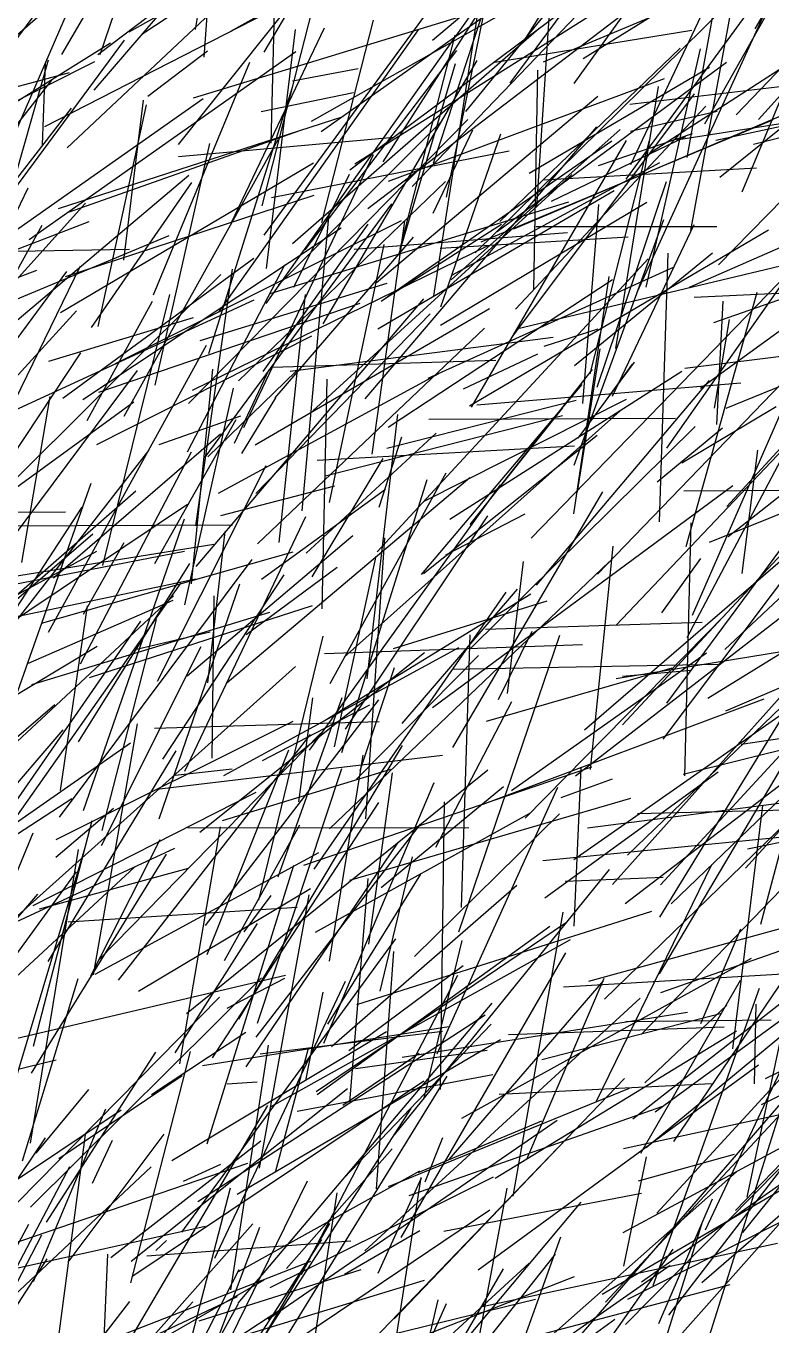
# Model space of a CAD drawing. Header units: metres. Extents: x 0 to 1019, y 0 to 619.
# Drawn here: x 356.7 to 406.2, y 323.6 to 409.9 of the extents above; entities that cross this region are included whole.
import ezdxf

# ---------------------------------------------------------------- set-up
doc = ezdxf.new("R2010")
doc.units = ezdxf.units.M

msp = doc.modelspace()

# ---------------------------------------------------------------- linework, layer by layer
at = {"color": 27}
for p, q in [((367.994, 409.624), (370.786, 426.242)), ((404.3, 373.522), (405.343, 381.708))]:
    msp.add_line(p, q, dxfattribs=at)
at = {"color": 63}
for p, q in [((372.555, 408.113), (383.072, 425.938)), ((349.828, 379.674), (360.089, 390.96)), ((368.815, 381.259), (374.677, 386.944)), ((359.048, 359.108), (360.836, 371.378)), ((348.644, 305.831), (363.648, 325.212))]:
    msp.add_line(p, q, dxfattribs=at)
at = {"color": 188}
for p, q in [((368.571, 407.778), (369.827, 424.418)), ((375.881, 353.907), (388.62, 372.287)), ((401.126, 319.796), (407.019, 338.467)), ((385.803, 317.347), (388.691, 332.736))]:
    msp.add_line(p, q, dxfattribs=at)
at = {"color": 40}
for p, q in [((405.377, 403.637), (423.002, 423.296)), ((383.831, 391.942), (386.798, 410.968)), ((385.792, 385.783), (390.731, 388.093)), ((356.467, 374.253), (358.344, 385.257)), ((347.539, 336.507), (360.099, 353.719)), ((366.989, 321.69), (383.211, 326.628))]:
    msp.add_line(p, q, dxfattribs=at)
at = {"color": 223}
for p, q in [((401.822, 403.36), (412.543, 422.43)), ((401.532, 385.819), (417.009, 397.07)), ((361.759, 355.472), (368.383, 368.677)), ((358.222, 347.769), (366.71, 361.743))]:
    msp.add_line(p, q, dxfattribs=at)
at = {"color": 118}
for p, q in [((350.854, 401.986), (365.786, 421.898)), ((379.259, 385.115), (394.652, 403.169)), ((379.73, 381.429), (381.887, 396.9))]:
    msp.add_line(p, q, dxfattribs=at)
at = {"color": 157}
for p, q in [((361.283, 405.589), (375.321, 422.013)), ((353.157, 396.145), (360.238, 412.482)), ((376.082, 338.94), (391.516, 350.104))]:
    msp.add_line(p, q, dxfattribs=at)
at = {"color": 96}
for p, q in [((351.955, 405.615), (369.95, 421.279)), ((399.041, 362.524), (413.526, 381.772))]:
    msp.add_line(p, q, dxfattribs=at)
at = {"color": 210}
for p, q in [((359.13, 407.972), (366.231, 420.159)), ((385.077, 361.981), (395.045, 378.942))]:
    msp.add_line(p, q, dxfattribs=at)
at = {"color": 221}
for p, q in [((388.888, 406.049), (399.256, 420.013)), ((391.098, 407.485), (410.867, 415.743)), ((372.639, 320.589), (384.716, 340.165))]:
    msp.add_line(p, q, dxfattribs=at)
at = {"color": 212}
for p, q in [((403.891, 403.966), (419.819, 420.54)), ((395.764, 318.008), (411.981, 336.245))]:
    msp.add_line(p, q, dxfattribs=at)
at = {"color": 11}
for p, q in [((366.863, 401.994), (381.107, 419.82)), ((372.25, 334.046), (375.544, 352.195)), ((370.845, 327.201), (382.902, 333.878)), ((401.604, 326.472), (408.498, 332.429))]:
    msp.add_line(p, q, dxfattribs=at)
at = {"color": 25}
for p, q in [((361.512, 407.966), (375.182, 418.303)), ((380.124, 327.091), (383.004, 333.411))]:
    msp.add_line(p, q, dxfattribs=at)
at = {"color": 236}
for p, q in [((405.165, 409.661), (410.1, 418.284)), ((399.942, 402.303), (413.935, 404.479)), ((395.341, 385.134), (397.01, 387.418)), ((400.374, 360.208), (411.895, 363.079)), ((386.772, 327.305), (405.366, 340.904))]:
    msp.add_line(p, q, dxfattribs=at)
at = {"color": 178}
for p, q in [((383.741, 408.91), (393.572, 417.296)), ((370.354, 409.513), (382.618, 416.403)), ((370.353, 325.973), (372.856, 342.225))]:
    msp.add_line(p, q, dxfattribs=at)
at = {"color": 206}
for p, q in [((384.658, 398.492), (388.531, 417.484)), ((359.029, 390.839), (375.83, 400.778)), ((365.287, 363.258), (380.183, 363.701))]:
    msp.add_line(p, q, dxfattribs=at)
at = {"color": 127}
for p, q in [((389.747, 408.754), (395.12, 417.332)), ((376.34, 402.844), (391.938, 413.893)), ((382.392, 399.212), (394.867, 412.186)), ((394.207, 386.763), (398.133, 402.255))]:
    msp.add_line(p, q, dxfattribs=at)
at = {"color": 152}
for p, q in [((390.667, 397.848), (391.954, 417.611)), ((356.058, 357.276), (367.044, 372.901)), ((357.045, 335.706), (360.237, 355.2)), ((371.382, 320.68), (390.561, 325.365))]:
    msp.add_line(p, q, dxfattribs=at)
at = {"color": 233}
for p, q in [((393.144, 406.04), (401.571, 417.817)), ((396.884, 402.869), (402.634, 404.202)), ((384.837, 334.63), (395.089, 346.48)), ((354.627, 340.237), (358.741, 341.235)), ((396.419, 335.358), (413.782, 339.127))]:
    msp.add_line(p, q, dxfattribs=at)
at = {"color": 205}
for p, q in [((383.793, 400.757), (388.987, 416.572)), ((361.439, 382.07), (375.731, 389.292))]:
    msp.add_line(p, q, dxfattribs=at)
at = {"color": 39}
for p, q in [((396.598, 399.698), (408.918, 416.592)), ((371.353, 340.772), (381.464, 355.675)), ((383.236, 333.138), (384.41, 336.096))]:
    msp.add_line(p, q, dxfattribs=at)
at = {"color": 199}
for p, q in [((404.288, 398.846), (411.631, 416.501)), ((384.962, 393.011), (396.188, 402.989)), ((391.623, 398.234), (400.555, 402.53))]:
    msp.add_line(p, q, dxfattribs=at)
at = {"color": 81}
for p, q in [((363.59, 409.466), (375.119, 415.941)), ((378.237, 400.307), (395.755, 413.386)), ((397.618, 342.949), (416.101, 362.107))]:
    msp.add_line(p, q, dxfattribs=at)
at = {"color": 232}
for p, q in [((380.462, 400.829), (390.293, 416.245)), ((372.202, 351.842), (376.477, 369.366))]:
    msp.add_line(p, q, dxfattribs=at)
at = {"color": 139}
for p, q in [((359.483, 401.758), (373.034, 414.513)), ((405.526, 350.249), (408.07, 359.788)), ((384.037, 341.64), (392.046, 359.33))]:
    msp.add_line(p, q, dxfattribs=at)
at = {"color": 126}
for p, q in [((361.662, 407.97), (363.868, 414.402)), ((370.099, 339.648), (372.092, 339.793)), ((346.11, 316.36), (365.055, 334.148))]:
    msp.add_line(p, q, dxfattribs=at)
at = {"color": 104}
msp.add_line((372.557, 395.982), (385.949, 414.257), dxfattribs=at)
at = {"color": 51}
for p, q in [((393.728, 407.698), (404.614, 414.421)), ((355.03, 373.198), (369.223, 375.47)), ((356.311, 312.736), (367.825, 325.177))]:
    msp.add_line(p, q, dxfattribs=at)
at = {"color": 112}
msp.add_line((396.898, 400.67), (403.446, 414.516), dxfattribs=at)
at = {"color": 197}
for p, q in [((372.415, 397.927), (376.342, 413.254)), ((374.294, 386.953), (391.735, 389.198)), ((372.125, 343.681), (377.714, 360.589))]:
    msp.add_line(p, q, dxfattribs=at)
at = {"color": 98}
for p, q in [((400.633, 401.135), (402.928, 413.718)), ((393.407, 382.502), (397.134, 387.546)), ((384.933, 322.958), (390.148, 327.758))]:
    msp.add_line(p, q, dxfattribs=at)
at = {"color": 26}
for p, q in [((364.426, 409.305), (369.294, 412.52)), ((381.21, 313.101), (384.103, 325.308))]:
    msp.add_line(p, q, dxfattribs=at)
at = {"color": 5}
for p, q in [((375.705, 403.531), (391.394, 412.393)), ((360.519, 385.059), (377.668, 396.454)), ((369.522, 378.845), (384.149, 386.784)), ((390.644, 372.751), (402.127, 386.326)), ((387.319, 363.725), (399.637, 367.265))]:
    msp.add_line(p, q, dxfattribs=at)
at = {"color": 113}
for p, q in [((373.027, 402.087), (373.26, 411.894)), ((380.015, 392.834), (394.707, 405.197)), ((362.684, 387.449), (381.669, 396.946)), ((373.099, 387.217), (387.932, 387.68)), ((403.353, 375.967), (417.518, 387.138)), ((369.128, 341.37), (380.178, 358.322))]:
    msp.add_line(p, q, dxfattribs=at)
at = {"color": 50}
for p, q in [((379.444, 397.741), (397.593, 411.575)), ((389.131, 396.397), (407.752, 404.257)), ((394.997, 325.69), (411.452, 335.301))]:
    msp.add_line(p, q, dxfattribs=at)
at = {"color": 52}
for p, q in [((385.953, 404.184), (391.744, 411.289)), ((369.918, 347.832), (374.933, 356.837))]:
    msp.add_line(p, q, dxfattribs=at)
at = {"color": 216}
for p, q in [((398.258, 401.488), (414.359, 411.903)), ((374.431, 395.427), (390.812, 409.708)), ((375.284, 395.004), (385.354, 408.228)), ((372.112, 375.483), (387.183, 389.794)), ((353.849, 372.386), (367.263, 374.998)), ((360.962, 366.617), (375.769, 371.385))]:
    msp.add_line(p, q, dxfattribs=at)
at = {"color": 143}
for p, q in [((400.875, 396.272), (403.781, 412.057)), ((380.323, 391.582), (395.631, 402.224)), ((352.237, 358.72), (366.537, 372.045)), ((381.721, 341.429), (400.67, 344.406)), ((385.732, 320.583), (391.902, 328.356))]:
    msp.add_line(p, q, dxfattribs=at)
at = {"color": 184}
for p, q in [((357.989, 403.172), (372.78, 410.741)), ((383.772, 397.435), (386.402, 402.957)), ((370.853, 386.3), (384.586, 399.54)), ((366.656, 360.139), (370.425, 360.552)), ((383.181, 338.72), (385.694, 349.167)), ((396.556, 323.676), (406.726, 333.981))]:
    msp.add_line(p, q, dxfattribs=at)
at = {"color": 122}
for p, q in [((367.863, 405.082), (386.469, 410.751)), ((374.445, 406.208), (378.793, 407.041))]:
    msp.add_line(p, q, dxfattribs=at)
at = {"color": 243}
msp.add_line((372.7, 391.433), (386.27, 410.579), dxfattribs=at)
at = {"color": 181}
for p, q in [((378.588, 400.715), (395.108, 411.128)), ((351.424, 367.381), (367.465, 378.109))]:
    msp.add_line(p, q, dxfattribs=at)
at = {"color": 125}
for p, q in [((386.564, 394.798), (403.15, 411.108)), ((389.254, 391.069), (401.873, 404.529)), ((366.654, 341.711), (372.112, 350.303))]:
    msp.add_line(p, q, dxfattribs=at)
at = {"color": 79}
for p, q in [((397.354, 392.235), (405.814, 410.779)), ((390.283, 375.867), (409.387, 395.573)), ((397.913, 335.417), (417.444, 351.573)), ((386.935, 324.857), (406.63, 329.084))]:
    msp.add_line(p, q, dxfattribs=at)
at = {"color": 111}
for p, q in [((369.55, 390.857), (382.813, 409.592)), ((346.932, 338.288), (363.94, 354.024)), ((355.528, 327.291), (368.636, 330.209))]:
    msp.add_line(p, q, dxfattribs=at)
at = {"color": 207}
for p, q in [((370.387, 396.823), (376.574, 409.737)), ((371.971, 382.047), (387.518, 391.103)), ((365.087, 338.934), (371.342, 343.091))]:
    msp.add_line(p, q, dxfattribs=at)
at = {"color": 89}
for p, q in [((372.71, 393.755), (374.633, 409.612)), ((400.643, 369.282), (410.846, 388.602)), ((405.584, 338.275), (423.276, 347.052)), ((375.856, 305.283), (384.669, 325.066))]:
    msp.add_line(p, q, dxfattribs=at)
at = {"color": 24}
for p, q in [((376.379, 396.81), (379.815, 410.25)), ((372.384, 373.152), (380.607, 379.121)), ((368.295, 356.361), (383.2, 368.287)), ((372.821, 324.041), (392.021, 337.237)), ((397.609, 326.504), (412.131, 336.731))]:
    msp.add_line(p, q, dxfattribs=at)
at = {"color": 129}
for p, q in [((387.87, 407.456), (400.961, 409.577)), ((380.809, 399.553), (399.137, 406.365)), ((394.754, 400.602), (400.991, 402.725)), ((391.151, 388.61), (394.742, 389.755)), ((373.026, 338.146), (392.891, 349.238))]:
    msp.add_line(p, q, dxfattribs=at)
at = {"color": 62}
for p, q in [((402.719, 393.997), (418.082, 409.728)), ((403.23, 384.489), (419.497, 391.104)), ((371.369, 369.467), (377.411, 373.943))]:
    msp.add_line(p, q, dxfattribs=at)
at = {"color": 4}
msp.add_line((350.482, 401.318), (362.352, 408.731), dxfattribs=at)
at = {"color": 77}
for p, q in [((354.864, 397.515), (363.294, 408.916)), ((389.07, 389.258), (401.121, 405.345)), ((399.28, 381.829), (410.624, 397.971)), ((365.598, 382.085), (371.001, 383.98)), ((398.968, 370.908), (401.552, 374.517)), ((358.743, 355.86), (374.487, 363.729))]:
    msp.add_line(p, q, dxfattribs=at)
at = {"color": 119}
for p, q in [((381.586, 395.068), (385.235, 409.239)), ((387.894, 333.398), (403.915, 343.173))]:
    msp.add_line(p, q, dxfattribs=at)
at = {"color": 103}
for p, q in [((356.967, 395.683), (374.661, 408.16)), ((376.935, 366.224), (384.634, 380.205)), ((360.556, 370.83), (363.254, 375.573)), ((394.031, 356.631), (409.133, 358.579)), ((404.344, 329.786), (418.427, 347.285))]:
    msp.add_line(p, q, dxfattribs=at)
at = {"color": 192}
for p, q in [((364.845, 405.194), (368.801, 408.198)), ((393.159, 387.312), (402.333, 394.799)), ((361.577, 385.56), (378.936, 391.45)), ((376.082, 381.042), (393.168, 381.989))]:
    msp.add_line(p, q, dxfattribs=at)
at = {"color": 45}
for p, q in [((388.203, 396.877), (400.172, 408.375)), ((380.069, 374.956), (398.042, 394.406)), ((362.896, 346.523), (375.631, 362.837)), ((366.42, 334.565), (380.685, 343.116))]:
    msp.add_line(p, q, dxfattribs=at)
at = {"color": 138}
for p, q in [((397.924, 392.529), (401.517, 408.329)), ((382.195, 332.243), (399.02, 338.163))]:
    msp.add_line(p, q, dxfattribs=at)
at = {"color": 159}
for p, q in [((341.577, 397.566), (361.307, 407.505)), ((345.004, 394.699), (363.618, 395.037))]:
    msp.add_line(p, q, dxfattribs=at)
at = {"color": 71}
for p, q in [((354.941, 396.077), (358.249, 407.608)), ((351.528, 368.078), (364.031, 378.994))]:
    msp.add_line(p, q, dxfattribs=at)
at = {"color": 86}
for p, q in [((357.837, 401.974), (358.046, 407.398)), ((376.604, 363.786), (390.261, 372.163))]:
    msp.add_line(p, q, dxfattribs=at)
at = {"color": 169}
for p, q in [((365.203, 392.002), (371.601, 407.455)), ((369.116, 361.258), (369.234, 372.031))]:
    msp.add_line(p, q, dxfattribs=at)
at = {"color": 100}
for p, q in [((376.465, 390.098), (386.69, 407.554)), ((370.11, 366.296), (386.211, 379.879)), ((351.31, 376.657), (370.446, 376.752)), ((368.661, 350.17), (380.167, 365.145)), ((368.765, 335.659), (374.527, 354.153))]:
    msp.add_line(p, q, dxfattribs=at)
at = {"color": 240}
for p, q in [((381.501, 394.663), (385.258, 407.358)), ((376.891, 378.224), (380.531, 395.352)), ((353.001, 328.551), (369.586, 345.394))]:
    msp.add_line(p, q, dxfattribs=at)
at = {"color": 124}
for p, q in [((388.021, 396.206), (403.261, 407.446)), ((367.476, 381.594), (373.922, 394))]:
    msp.add_line(p, q, dxfattribs=at)
at = {"color": 102}
for p, q in [((390.158, 400.094), (402.123, 407.117)), ((394.666, 385.895), (399.273, 399.537)), ((376.618, 380.006), (392.363, 384.01)), ((396.442, 327.562), (397.936, 334.803))]:
    msp.add_line(p, q, dxfattribs=at)
at = {"color": 253}
for p, q in [((390.451, 392.382), (390.724, 406.911)), ((397.037, 337.331), (412.895, 349.749))]:
    msp.add_line(p, q, dxfattribs=at)
at = {"color": 196}
for p, q in [((342.598, 402.236), (359.63, 406.756)), ((395.225, 325.172), (409.29, 340.289))]:
    msp.add_line(p, q, dxfattribs=at)
at = {"color": 158}
for p, q in [((344.487, 388.514), (358.472, 406.266)), ((359.38, 393.22), (375.881, 398.637)), ((376.891, 347.799), (379.13, 361.463)), ((369.287, 328.083), (377.956, 346.462))]:
    msp.add_line(p, q, dxfattribs=at)
at = {"color": 87}
for p, q in [((396.836, 404.661), (409.237, 406.125)), ((372.303, 341.649), (384.406, 343.139))]:
    msp.add_line(p, q, dxfattribs=at)
at = {"color": 16}
for p, q in [((402.535, 402.273), (420.223, 406.052)), ((383.435, 386.49), (399.735, 393.859)), ((388.96, 320.587), (403.91, 333.818))]:
    msp.add_line(p, q, dxfattribs=at)
at = {"color": 251}
for p, q in [((405.052, 402.021), (423.835, 406.693)), ((374.529, 392.514), (378.221, 400.023)), ((372.036, 342.744), (382.937, 356.88))]:
    msp.add_line(p, q, dxfattribs=at)
at = {"color": 136}
msp.add_line((368.875, 388.128), (374.447, 405.794), dxfattribs=at)
at = {"color": 123}
for p, q in [((372.356, 404.176), (378.483, 405.434)), ((400.801, 392.527), (418.349, 400.219)), ((393.221, 360.081), (412.103, 374.68)), ((367.498, 356.645), (386.154, 356.658))]:
    msp.add_line(p, q, dxfattribs=at)
at = {"color": 168}
for p, q in [((395.903, 388.448), (398.747, 405.841)), ((395.935, 366.541), (413.18, 369.364)), ((388.164, 338.967), (402.262, 339.664)), ((380.805, 332.844), (396.823, 339.375))]:
    msp.add_line(p, q, dxfattribs=at)
at = {"color": 46}
for p, q in [((402.814, 399.826), (409.898, 405.524)), ((348.221, 350.362), (359.223, 363.151))]:
    msp.add_line(p, q, dxfattribs=at)
at = {"color": 252}
for p, q in [((346.876, 387.79), (359.774, 404.398)), ((363.244, 394.304), (364.543, 404.934))]:
    msp.add_line(p, q, dxfattribs=at)
at = {"color": 200}
for p, q in [((348.68, 391.102), (368.503, 405.034)), ((368.013, 376.682), (370.461, 393.714)), ((376.791, 343.608), (382.954, 353.565))]:
    msp.add_line(p, q, dxfattribs=at)
at = {"color": 204}
for p, q in [((361.544, 389.902), (364.757, 404.622)), ((340.012, 387.08), (357.471, 393.642))]:
    msp.add_line(p, q, dxfattribs=at)
at = {"color": 116}
for p, q in [((358.903, 397.739), (377.812, 403.852)), ((387.262, 369.82), (401.644, 370.288)), ((367.213, 333.182), (369.691, 334.314)), ((355.669, 318.422), (370.788, 325.545))]:
    msp.add_line(p, q, dxfattribs=at)
at = {"color": 148}
for p, q in [((367.53, 384.8), (386.076, 403.648)), ((375.028, 326.992), (385.419, 346.873))]:
    msp.add_line(p, q, dxfattribs=at)
at = {"color": 217}
for p, q in [((373.478, 392.653), (384.362, 403.548)), ((389.876, 357.288), (403.173, 370.767)), ((368.156, 331.849), (387.221, 344.232)), ((369.409, 320.908), (375.441, 333.225))]:
    msp.add_line(p, q, dxfattribs=at)
at = {"color": 222}
msp.add_line((386.969, 395.537), (406.32, 403.623), dxfattribs=at)
at = {"color": 238}
msp.add_line((359.635, 397.527), (374.925, 402.923), dxfattribs=at)
at = {"color": 249}
for p, q in [((384.286, 391.212), (388.278, 402.687)), ((354.046, 359.626), (361.074, 379.509))]:
    msp.add_line(p, q, dxfattribs=at)
at = {"color": 151}
for p, q in [((363.263, 383.956), (373.485, 402.321)), ((384.891, 377.114), (400.283, 386.942))]:
    msp.add_line(p, q, dxfattribs=at)
at = {"color": 72}
msp.add_line((365.317, 386.011), (368.95, 402.064), dxfattribs=at)
at = {"color": 91}
msp.add_line((366.881, 401.201), (381.162, 402.471), dxfattribs=at)
at = {"color": 245}
msp.add_line((386.328, 384.562), (396.612, 402.249), dxfattribs=at)
at = {"color": 90}
for p, q in [((371.203, 383.217), (379.825, 401.316)), ((383.132, 378.295), (396.609, 385.097)), ((364.779, 328.242), (378.312, 329.241))]:
    msp.add_line(p, q, dxfattribs=at)
at = {"color": 14}
msp.add_line((373.04, 398.47), (388.822, 401.579), dxfattribs=at)
at = {"color": 131}
for p, q in [((375.783, 384.32), (392.988, 400.005)), ((388.105, 365.168), (390.346, 369.697))]:
    msp.add_line(p, q, dxfattribs=at)
at = {"color": 235}
for p, q in [((385.027, 393.322), (398.834, 400.794)), ((377.873, 367.962), (396.196, 384.306)), ((369.692, 377.359), (377.242, 379.335)), ((368.765, 348.225), (374.187, 361.824)), ((356.515, 334.539), (360.209, 346.631)), ((353.414, 328.21), (371.469, 334.386)), ((396.905, 315.382), (401.621, 330.347))]:
    msp.add_line(p, q, dxfattribs=at)
at = {"color": 7}
msp.add_line((391.074, 399.633), (405.243, 400.431), dxfattribs=at)
at = {"color": 153}
for p, q in [((355.308, 389.59), (367.55, 399.964)), ((400.485, 387.136), (419.076, 389.459)), ((375.329, 339.866), (376.481, 345.739))]:
    msp.add_line(p, q, dxfattribs=at)
at = {"color": 13}
for p, q in [((361.092, 389.854), (367.746, 399.471)), ((375.566, 361.796), (388.242, 379.413)), ((365.595, 357.24), (370.948, 372.836)), ((357.246, 342.144), (361.13, 357.13)), ((377.023, 342.124), (389.325, 352.838))]:
    msp.add_line(p, q, dxfattribs=at)
at = {"color": 255}
for p, q in [((350.056, 384.975), (356.901, 399.115)), ((369.873, 360.111), (385.488, 368.6)), ((405.113, 339.642), (405.222, 344.946))]:
    msp.add_line(p, q, dxfattribs=at)
at = {"color": 114}
msp.add_line((380.115, 389.76), (395.797, 398.942), dxfattribs=at)
at = {"color": 170}
for p, q in [((345.164, 380.916), (360.705, 398.091)), ((350.748, 363.507), (364.891, 381.675))]:
    msp.add_line(p, q, dxfattribs=at)
at = {"color": 8}
msp.add_line((368.647, 381.242), (381.042, 398.054), dxfattribs=at)
at = {"color": 176}
for p, q in [((372.946, 392.102), (392.795, 398.182)), ((368.316, 388.986), (380.722, 392.79)), ((378.684, 359.871), (386.792, 368.086))]:
    msp.add_line(p, q, dxfattribs=at)
at = {"color": 15}
for p, q in [((375.087, 377.674), (376.872, 397.428)), ((351.186, 363.686), (360.466, 377.921))]:
    msp.add_line(p, q, dxfattribs=at)
at = {"color": 1}
for p, q in [((384.254, 390.001), (397.957, 398.165)), ((380.8, 383.239), (395.693, 393.038)), ((383.499, 383.751), (399.86, 383.821)), ((388.778, 342.933), (403.106, 343.427))]:
    msp.add_line(p, q, dxfattribs=at)
at = {"color": 130}
for p, q in [((393.723, 384.796), (394.774, 397.998)), ((371.233, 349.73), (373.019, 352.152)), ((396.569, 343.796), (406.207, 343.91)), ((346.21, 310.566), (356.942, 330.329))]:
    msp.add_line(p, q, dxfattribs=at)
at = {"color": 59}
for p, q in [((345.144, 390.819), (360.943, 396.883)), ((399.584, 351.595), (414.918, 366.374))]:
    msp.add_line(p, q, dxfattribs=at)
at = {"color": 9}
msp.add_line((347.442, 377.941), (357.823, 396.626), dxfattribs=at)
at = {"color": 28}
for p, q in [((372.499, 386.917), (379.454, 396.693)), ((368.181, 315.368), (376.915, 330.374))]:
    msp.add_line(p, q, dxfattribs=at)
at = {"color": 173}
for p, q in [((380.624, 391.781), (388.325, 396.708)), ((400.583, 375.306), (405.295, 392.185)), ((396.67, 354.817), (416.217, 373.656)), ((404.643, 355.255), (413.623, 357.057))]:
    msp.add_line(p, q, dxfattribs=at)
at = {"color": 213}
msp.add_line((393.131, 380.706), (399.086, 397.01), dxfattribs=at)
at = {"color": 69}
for p, q in [((395.682, 385.292), (401.115, 396.672)), ((386.18, 384.652), (406.049, 396.32))]:
    msp.add_line(p, q, dxfattribs=at)
at = {"color": 128}
for p, q in [((353.282, 390.547), (366.256, 395.946)), ((367.083, 329.815), (381.31, 349.278)), ((363.728, 327.891), (378.08, 339.34))]:
    msp.add_line(p, q, dxfattribs=at)
at = {"color": 37}
for p, q in [((373.296, 385.17), (382.477, 395.849)), ((378.24, 338.431), (379.473, 353.288))]:
    msp.add_line(p, q, dxfattribs=at)
at = {"color": 215}
for p, q in [((378.528, 395.033), (392.689, 396.153)), ((367.301, 360.397), (375.319, 377.305)), ((373.482, 353.392), (377.739, 365.282)), ((358.927, 334.687), (367.104, 340.208))]:
    msp.add_line(p, q, dxfattribs=at)
at = {"color": 67}
for p, q in [((384.237, 395.113), (396.722, 395.852)), ((360.367, 367.515), (367.741, 381.588)), ((364.212, 345.804), (375.624, 352.61))]:
    msp.add_line(p, q, dxfattribs=at)
at = {"color": 234}
for p, q in [((390.602, 396.539), (402.62, 396.54)), ((367.8, 385.68), (387.425, 395.294)), ((344.739, 358.653), (361.476, 368.688)), ((367.405, 344.324), (387.404, 360.493))]:
    msp.add_line(p, q, dxfattribs=at)
at = {"color": 115}
msp.add_line((402.409, 390.187), (419.299, 396.061), dxfattribs=at)
at = {"color": 76}
for p, q in [((403.268, 377.96), (420.039, 396.216)), ((392.429, 346.09), (409.778, 347.118))]:
    msp.add_line(p, q, dxfattribs=at)
at = {"color": 230}
for p, q in [((359.201, 385.146), (371.875, 394.437)), ((372.948, 326.145), (387.777, 333.48))]:
    msp.add_line(p, q, dxfattribs=at)
at = {"color": 42}
for p, q in [((389.311, 389.746), (407.299, 394.051)), ((403.2, 364.405), (417.571, 370.55)), ((384.463, 321.334), (403.503, 326.329))]:
    msp.add_line(p, q, dxfattribs=at)
at = {"color": 171}
msp.add_line((398.811, 376.944), (399.371, 394.782), dxfattribs=at)
at = {"color": 38}
msp.add_line((348.625, 378.899), (359.448, 393.556), dxfattribs=at)
at = {"color": 189}
for p, q in [((352.944, 376.696), (369.678, 393.365)), ((380.182, 377.918), (381.691, 382.58)), ((395.928, 370.08), (407.878, 382.675))]:
    msp.add_line(p, q, dxfattribs=at)
at = {"color": 133}
for p, q in [((353.175, 379.182), (360.374, 393.945)), ((391.048, 354.474), (410.327, 356.38))]:
    msp.add_line(p, q, dxfattribs=at)
at = {"color": 95}
for p, q in [((393.124, 377.475), (395.457, 393.221)), ((401.002, 370.746), (407.343, 385.284)), ((368.249, 323.925), (378.987, 327.329))]:
    msp.add_line(p, q, dxfattribs=at)
at = {"color": 30}
for p, q in [((401.107, 391.864), (416.447, 392.576)), ((398.518, 337.8), (417.207, 351.458))]:
    msp.add_line(p, q, dxfattribs=at)
at = {"color": 19}
for p, q in [((352.033, 382.525), (371.885, 391.675)), ((377.968, 363.182), (387.412, 377.336))]:
    msp.add_line(p, q, dxfattribs=at)
at = {"color": 144}
msp.add_line((360.818, 383.662), (365.148, 391.591), dxfattribs=at)
at = {"color": 20}
for p, q in [((361.848, 374.046), (366.296, 392.033)), ((402.617, 383.408), (403.02, 391.59)), ((358.973, 357.341), (371.755, 374.438)), ((379.505, 348.925), (381.069, 360.293)), ((403.853, 331.255), (421.233, 349.325)), ((357.052, 331.465), (372.392, 346.678))]:
    msp.add_line(p, q, dxfattribs=at)
at = {"color": 229}
msp.add_line((368.053, 373.977), (383.148, 391.741), dxfattribs=at)
at = {"color": 132}
msp.add_line((373.548, 375.577), (375.293, 392.04), dxfattribs=at)
at = {"color": 137}
for p, q in [((372.015, 378.817), (383.589, 390.742)), ((393.135, 350.106), (393.607, 360.619)), ((379.234, 328.576), (397.523, 345.33))]:
    msp.add_line(p, q, dxfattribs=at)
at = {"color": 190}
for p, q in [((358.252, 387.61), (367.856, 390.515)), ((366.959, 340.976), (369.651, 356.708)), ((394.112, 346.476), (412.59, 351.541)), ((373.3, 333.795), (375.497, 342.026))]:
    msp.add_line(p, q, dxfattribs=at)
at = {"color": 56}
for p, q in [((402.466, 384.486), (403.449, 390.365)), ((375.348, 374.866), (383.976, 382.84))]:
    msp.add_line(p, q, dxfattribs=at)
at = {"color": 21}
for p, q in [((394.681, 373.477), (409.607, 388.948)), ((378.25, 353.173), (396.901, 358.613))]:
    msp.add_line(p, q, dxfattribs=at)
at = {"color": 228}
for p, q in [((348.769, 370.656), (360.392, 388.154)), ((365.301, 374.181), (370.694, 383.73)), ((365.364, 328.599), (366.066, 329.266))]:
    msp.add_line(p, q, dxfattribs=at)
at = {"color": 108}
msp.add_line((358.232, 369.617), (368.737, 388.669), dxfattribs=at)
at = {"color": 174}
msp.add_line((393.355, 378.948), (394.86, 388.433), dxfattribs=at)
at = {"color": 248}
for p, q in [((367.742, 372.839), (369.144, 387.088)), ((376.519, 342.359), (383.846, 359.658))]:
    msp.add_line(p, q, dxfattribs=at)
at = {"color": 85}
msp.add_line((349.341, 367.204), (364.156, 386.999), dxfattribs=at)
at = {"color": 201}
msp.add_line((370.594, 382.16), (372.892, 387.066), dxfattribs=at)
at = {"color": 57}
for p, q in [((376.399, 371.176), (376.746, 386.407)), ((360.568, 357.79), (367.268, 377.143)), ((361.602, 347.909), (376.317, 362.912))]:
    msp.add_line(p, q, dxfattribs=at)
at = {"color": 74}
for p, q in [((388.123, 379.165), (394.351, 387.058)), ((400.489, 360.094), (400.912, 376.878)), ((349.226, 369.217), (368.031, 373.173)), ((401.849, 329.956), (409.045, 345.226)), ((367.038, 320.05), (370.323, 332.76))]:
    msp.add_line(p, q, dxfattribs=at)
at = {"color": 147}
msp.add_line((367.288, 371.429), (370.518, 385.828), dxfattribs=at)
at = {"color": 65}
for p, q in [((382.993, 373.457), (393.673, 386.051)), ((359.55, 350.413), (374.757, 351.368))]:
    msp.add_line(p, q, dxfattribs=at)
at = {"color": 32}
for p, q in [((386.672, 384.706), (404.205, 386.172)), ((370.887, 343.948), (381.745, 362.106)), ((380.255, 345.794), (382.396, 354.725)), ((398.9, 345.706), (412.428, 350.45)), ((392.228, 321.433), (407.424, 339.018))]:
    msp.add_line(p, q, dxfattribs=at)
at = {"color": 78}
for p, q in [((346.742, 372.402), (363.895, 384.916)), ((398.65, 379.61), (402.989, 383.178)), ((381.715, 363.566), (389.366, 372.472))]:
    msp.add_line(p, q, dxfattribs=at)
at = {"color": 140}
for p, q in [((371.072, 381.487), (373.328, 385.166)), ((357.109, 340.349), (366.067, 354.89))]:
    msp.add_line(p, q, dxfattribs=at)
at = {"color": 55}
for p, q in [((380.697, 381.829), (393.261, 385.026)), ((403.68, 341.98), (405.656, 358.119)), ((377.889, 327.012), (382.893, 329.916))]:
    msp.add_line(p, q, dxfattribs=at)
at = {"color": 187}
for p, q in [((386.24, 376.772), (392.386, 384.513)), ((380.023, 332.675), (381.16, 348.424))]:
    msp.add_line(p, q, dxfattribs=at)
at = {"color": 93}
for p, q in [((400.286, 380.868), (406.553, 384.598)), ((396.394, 329.783), (414.73, 339.638))]:
    msp.add_line(p, q, dxfattribs=at)
at = {"color": 162}
for p, q in [((403.131, 368.473), (420.606, 384.828)), ((371.735, 321.592), (382.324, 338.016))]:
    msp.add_line(p, q, dxfattribs=at)
at = {"color": 68}
for p, q in [((379.398, 366.531), (381.432, 384.061)), ((341.745, 377.581), (359.368, 377.601)), ((356.903, 367.572), (366.515, 371.757)), ((398.829, 350.713), (407.565, 364.967)), ((387.236, 315.512), (392.243, 329.491))]:
    msp.add_line(p, q, dxfattribs=at)
at = {"color": 33}
for p, q in [((358.582, 373.234), (369.65, 382.789)), ((400.425, 379.013), (416.133, 379.071)), ((381.663, 329.45), (392.592, 348.344)), ((383.482, 318.853), (388.454, 327.385))]:
    msp.add_line(p, q, dxfattribs=at)
at = {"color": 180}
for p, q in [((386.282, 368.573), (401.176, 383.276)), ((380.303, 316.122), (382.984, 333.434))]:
    msp.add_line(p, q, dxfattribs=at)
at = {"color": 6}
for p, q in [((402.115, 375.604), (421.456, 383.387)), ((361.338, 346.934), (376.188, 354.996))]:
    msp.add_line(p, q, dxfattribs=at)
at = {"color": 120}
for p, q in [((383.132, 373.526), (394.672, 382.708)), ((361.269, 308.68), (370.888, 327.321))]:
    msp.add_line(p, q, dxfattribs=at)
at = {"color": 60}
msp.add_line((375.737, 373.291), (380.458, 381.151), dxfattribs=at)
at = {"color": 54}
for p, q in [((365.484, 366.37), (372.685, 380.679)), ((345.825, 349.497), (359.779, 358.585))]:
    msp.add_line(p, q, dxfattribs=at)
at = {"color": 194}
msp.add_line((399.291, 364.923), (410.804, 380.471), dxfattribs=at)
at = {"color": 44}
for p, q in [((377.724, 361.636), (383.374, 379.751)), ((396.349, 363.468), (410.887, 379.08)), ((390.992, 341.263), (402.923, 344.341)), ((361.976, 319.813), (372.809, 338.218))]:
    msp.add_line(p, q, dxfattribs=at)
at = {"color": 211}
for p, q in [((383.727, 364.632), (403.673, 379.358)), ((365.826, 361.204), (373.877, 373.427))]:
    msp.add_line(p, q, dxfattribs=at)
at = {"color": 219}
msp.add_line((384.622, 374.752), (389.888, 377.47), dxfattribs=at)
at = {"color": 10}
for p, q in [((343.774, 361.196), (361.178, 376.143)), ((397.335, 357.581), (414.577, 358.037)), ((377.841, 333.381), (387.638, 343.618))]:
    msp.add_line(p, q, dxfattribs=at)
at = {"color": 225}
msp.add_line((367.448, 366.721), (378.448, 376.039), dxfattribs=at)
at = {"color": 17}
for p, q in [((368.824, 366.258), (369.98, 376.302)), ((356.167, 350.778), (374.633, 367.351)), ((385.029, 367.181), (402.706, 367.509)), ((385.687, 337.371), (404.917, 347.995)), ((383.478, 319.721), (393.613, 331.789))]:
    msp.add_line(p, q, dxfattribs=at)
at = {"color": 154}
for p, q in [((379.311, 357.246), (380.561, 375.883)), ((375.973, 349.72), (390.247, 357.638)), ((363.703, 326.448), (367.675, 341.796))]:
    msp.add_line(p, q, dxfattribs=at)
at = {"color": 198}
msp.add_line((402.022, 365.251), (419.729, 376.144), dxfattribs=at)
at = {"color": 47}
for p, q in [((393.82, 363.153), (407.601, 375.025)), ((376.9, 356.575), (395.469, 374.284)), ((404.521, 353.954), (411.896, 362.104)), ((375.986, 320.158), (393.17, 326.857))]:
    msp.add_line(p, q, dxfattribs=at)
at = {"color": 34}
for p, q in [((394.226, 360.513), (395.73, 375.327)), ((389.095, 332.188), (392.408, 351.052)), ((370.093, 344.681), (373.92, 346.667))]:
    msp.add_line(p, q, dxfattribs=at)
at = {"color": 250}
msp.add_line((349.517, 368.472), (361.442, 375), dxfattribs=at)
at = {"color": 161}
msp.add_line((357.778, 370.222), (374.493, 374.951), dxfattribs=at)
at = {"color": 135}
for p, q in [((360.243, 362.349), (367.622, 374.181)), ((383.965, 355.356), (388.992, 365.026)), ((397.824, 339.726), (403.268, 344.879))]:
    msp.add_line(p, q, dxfattribs=at)
at = {"color": 226}
msp.add_line((377.236, 362.009), (379.993, 374.678), dxfattribs=at)
at = {"color": 92}
for p, q in [((388.72, 365.545), (389.777, 374.31)), ((378.185, 341.86), (385.759, 347.495))]:
    msp.add_line(p, q, dxfattribs=at)
at = {"color": 191}
for p, q in [((381.144, 368.552), (391.35, 371.706)), ((368.456, 340.871), (384.807, 343.45)), ((379.821, 322.685), (396.491, 340.005))]:
    msp.add_line(p, q, dxfattribs=at)
at = {"color": 239}
msp.add_line((357.139, 366.163), (372.94, 370.962), dxfattribs=at)
at = {"color": 203}
msp.add_line((398.88, 352.863), (416.072, 371.538), dxfattribs=at)
at = {"color": 160}
for p, q in [((350.733, 350.696), (364.376, 370.349)), ((375.196, 354.162), (394.302, 360.688)), ((382.548, 348.099), (392.159, 357.564)), ((355.089, 336.713), (360.666, 355.329)), ((399.764, 335.829), (408.892, 349.327))]:
    msp.add_line(p, q, dxfattribs=at)
at = {"color": 241}
for p, q in [((361.793, 356.47), (365.416, 370.459)), ((359.537, 327.817), (365.925, 336.312))]:
    msp.add_line(p, q, dxfattribs=at)
at = {"color": 110}
for p, q in [((364.075, 368.487), (368.979, 369.653)), ((378.927, 360.442), (381.207, 367.282))]:
    msp.add_line(p, q, dxfattribs=at)
at = {"color": 101}
for p, q in [((385.479, 349.745), (392.179, 369.422)), ((380.315, 352.674), (388.454, 359.39)), ((405.852, 340.01), (420.478, 347.116))]:
    msp.add_line(p, q, dxfattribs=at)
at = {"color": 246}
for p, q in [((385.658, 351.346), (386.233, 369.44)), ((384.262, 339.281), (384.532, 358.358))]:
    msp.add_line(p, q, dxfattribs=at)
at = {"color": 146}
msp.add_line((376.565, 368.213), (393.693, 368.81), dxfattribs=at)
at = {"color": 43}
for p, q in [((388.981, 359.124), (401.924, 368.249)), ((384.477, 329.876), (397.611, 332.399))]:
    msp.add_line(p, q, dxfattribs=at)
at = {"color": 73}
msp.add_line((393.115, 354.531), (412.832, 368.32), dxfattribs=at)
at = {"color": 35}
for p, q in [((395.674, 352.887), (408.998, 367.755)), ((404.221, 362.188), (417.899, 364.243)), ((361.058, 346.815), (365.664, 355.87)), ((343.703, 336.247), (357.535, 352.228))]:
    msp.add_line(p, q, dxfattribs=at)
at = {"color": 105}
for p, q in [((396.34, 366.699), (400.921, 367.112)), ((399.422, 324.304), (413.545, 342.654)), ((355.707, 312.277), (371.813, 330.353))]:
    msp.add_line(p, q, dxfattribs=at)
at = {"color": 109}
for p, q in [((341.439, 350.022), (358.661, 364.832)), ((376.017, 339.146), (392.572, 350.333))]:
    msp.add_line(p, q, dxfattribs=at)
at = {"color": 53}
for p, q in [((372.452, 361.103), (379.582, 364.804)), ((395.161, 345.261), (413.451, 363.068))]:
    msp.add_line(p, q, dxfattribs=at)
at = {"color": 2}
for p, q in [((374.855, 358.365), (375.788, 365.257)), ((365.189, 314.777), (370.85, 325.066))]:
    msp.add_line(p, q, dxfattribs=at)
at = {"color": 66}
for p, q in [((387.102, 358.201), (405.757, 365.209)), ((357.412, 335.055), (360.911, 339.267))]:
    msp.add_line(p, q, dxfattribs=at)
at = {"color": 242}
for p, q in [((398.81, 346.947), (409.035, 364.254)), ((394.628, 338.498), (402.282, 354.212)), ((378.714, 344.921), (398.298, 351.1))]:
    msp.add_line(p, q, dxfattribs=at)
at = {"color": 3}
for p, q in [((361.221, 346.887), (364.143, 363.538)), ((369.8, 357.133), (380.975, 360.537))]:
    msp.add_line(p, q, dxfattribs=at)
at = {"color": 244}
msp.add_line((353.461, 355.181), (363.685, 362.284), dxfattribs=at)
at = {"color": 29}
for p, q in [((396.514, 351.614), (410.881, 362.6)), ((358.779, 321.722), (360.697, 336.3)), ((381.182, 324.052), (393.159, 336.544)), ((398.763, 323.755), (402.326, 332.017))]:
    msp.add_line(p, q, dxfattribs=at)
at = {"color": 208}
for p, q in [((365.442, 359.205), (384.387, 361.471)), ((363.773, 326.874), (383.15, 339.853))]:
    msp.add_line(p, q, dxfattribs=at)
at = {"color": 145}
for p, q in [((391.196, 351.99), (402.709, 360.368)), ((382.778, 333.768), (391.003, 337.205))]:
    msp.add_line(p, q, dxfattribs=at)
at = {"color": 99}
for p, q in [((392.276, 358.651), (395.685, 359.893)), ((349.434, 337.488), (357.219, 356.299)), ((398.394, 326.272), (405.433, 346.007)), ((396.707, 325.358), (416.303, 335.296)), ((365.058, 311.041), (372.273, 330.149))]:
    msp.add_line(p, q, dxfattribs=at)
at = {"color": 22}
msp.add_line((357.212, 351.476), (372.021, 359.015), dxfattribs=at)
at = {"color": 149}
msp.add_line((358.732, 354.691), (362.546, 357.939), dxfattribs=at)
at = {"color": 172}
msp.add_line((353.062, 349.001), (366.622, 355.3), dxfattribs=at)
at = {"color": 175}
msp.add_line((357.643, 351.272), (367.54, 353.954), dxfattribs=at)
at = {"color": 218}
msp.add_line((381.21, 336.264), (395.477, 353.885), dxfattribs=at)
at = {"color": 75}
for p, q in [((392.537, 353.098), (399.049, 353.368)), ((370.835, 325.1), (387.703, 344.998))]:
    msp.add_line(p, q, dxfattribs=at)
at = {"color": 36}
msp.add_line((401.558, 343.652), (404.208, 349.941), dxfattribs=at)
at = {"color": 106}
msp.add_line((398.635, 331.072), (414.868, 348.783), dxfattribs=at)
at = {"color": 97}
msp.add_line((355.782, 342.591), (373.984, 346.868), dxfattribs=at)
at = {"color": 231}
msp.add_line((389.995, 334.654), (395.121, 346.655), dxfattribs=at)
at = {"color": 117}
for p, q in [((397.554, 335.047), (404.172, 346.537)), ((375.55, 320.329), (377.409, 332.416))]:
    msp.add_line(p, q, dxfattribs=at)
at = {"color": 183}
msp.add_line((404.624, 332.122), (407.108, 343.799), dxfattribs=at)
at = {"color": 82}
msp.add_line((370.759, 332.337), (388.247, 342.601), dxfattribs=at)
at = {"color": 209}
for p, q in [((358.115, 330.463), (365.358, 341.752)), ((378.623, 340.67), (387.352, 341.875)), ((391.476, 316.978), (399.707, 328.69))]:
    msp.add_line(p, q, dxfattribs=at)
at = {"color": 214}
for p, q in [((377.789, 338.244), (382.844, 341.685)), ((349.15, 322.867), (358.037, 336.072)), ((362.378, 328.136), (372.335, 335.862))]:
    msp.add_line(p, q, dxfattribs=at)
at = {"color": 156}
msp.add_line((374.739, 337.841), (387.745, 340.267), dxfattribs=at)
at = {"color": 177}
msp.add_line((357.251, 326.526), (362.057, 337.988), dxfattribs=at)
at = {"color": 70}
for p, q in [((348.938, 328.502), (363.054, 337.919)), ((361.17, 333.068), (362.496, 335.919))]:
    msp.add_line(p, q, dxfattribs=at)
at = {"color": 48}
msp.add_line((374.035, 327.388), (381.056, 335.342), dxfattribs=at)
at = {"color": 61}
for p, q in [((397.415, 333.206), (403.776, 334.994)), ((355.306, 316.731), (372.562, 326.636))]:
    msp.add_line(p, q, dxfattribs=at)
at = {"color": 31}
msp.add_line((351.19, 318.11), (359.647, 334.172), dxfattribs=at)
at = {"color": 142}
for p, q in [((372.773, 321.352), (387.55, 331.288)), ((383.199, 314.878), (395.843, 324.039))]:
    msp.add_line(p, q, dxfattribs=at)
at = {"color": 195}
msp.add_line((353.726, 321.82), (357.808, 329.623), dxfattribs=at)
at = {"color": 134}
msp.add_line((365.233, 312.104), (376.395, 329.328), dxfattribs=at)
at = {"color": 18}
msp.add_line((355.311, 323.658), (358.152, 328.043), dxfattribs=at)
at = {"color": 58}
msp.add_line((356.8, 320.536), (375.662, 327.89), dxfattribs=at)
at = {"color": 84}
msp.add_line((361.318, 309.033), (362.181, 328.353), dxfattribs=at)
at = {"color": 167}
msp.add_line((381.486, 315.03), (399.522, 327.618), dxfattribs=at)
at = {"color": 121}
msp.add_line((361.971, 317.063), (373.666, 324.697), dxfattribs=at)

doc.saveas('drawing.dxf')
